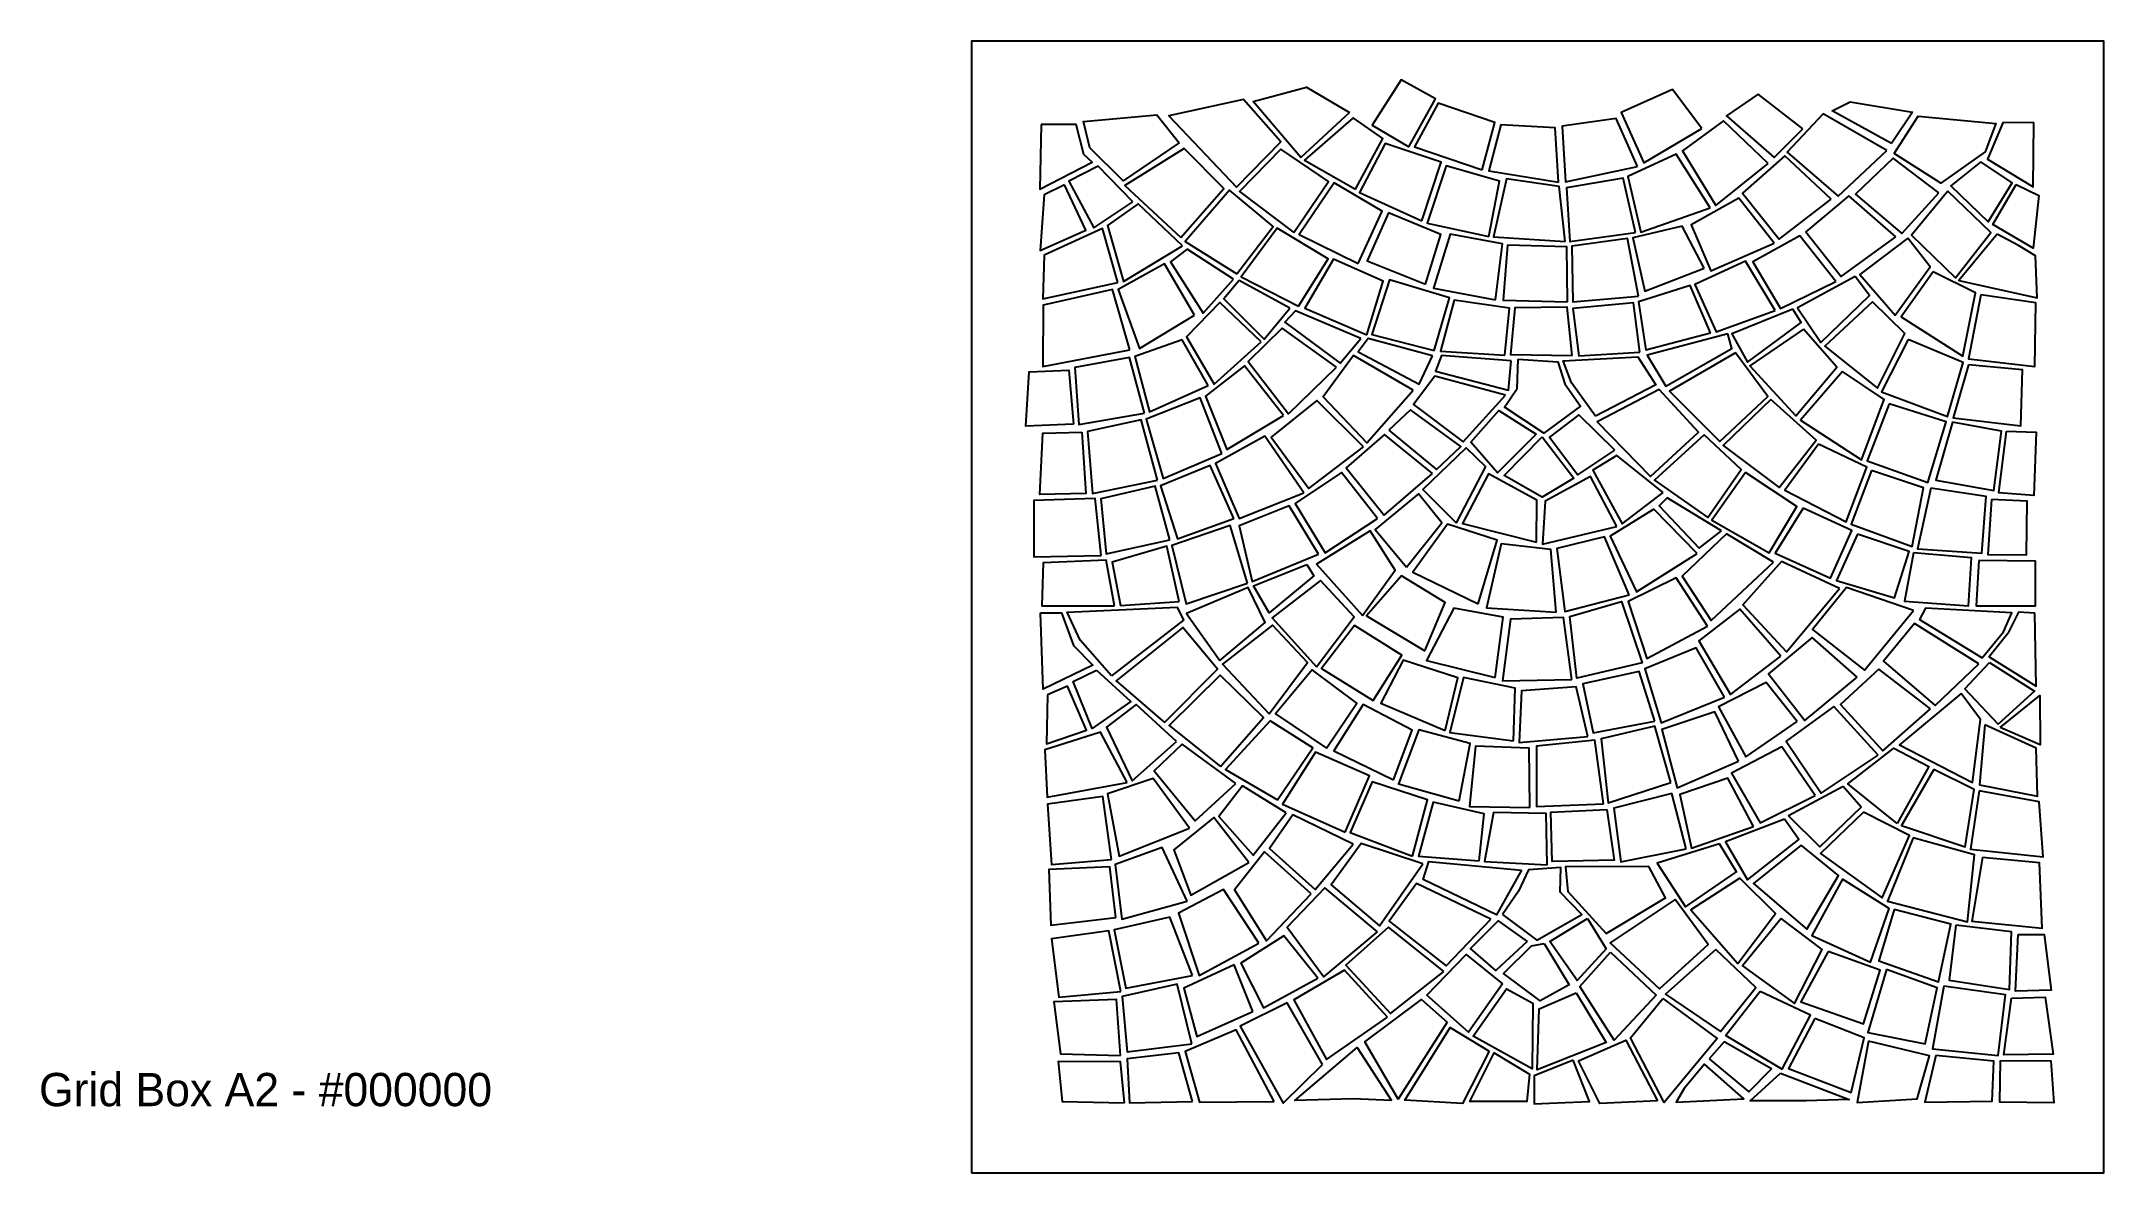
# Model space of a CAD drawing. Header units: metres. Extents: x 1 to 620, y -20 to 320.
import ezdxf

# ---------------------------------------------------------------- set-up
doc = ezdxf.new("R2010")
doc.units = ezdxf.units.M

msp = doc.modelspace()

# ---------------------------------------------------------------- linework, layer by layer
at = {"color": 8}
msp.add_lwpolyline([(280, -20), (620, -20), (620, 320), (280, 320), (280, -20)], dxfattribs=at)
at = {"color": 0}
for points in [[(393.52, 298.54), (378.91, 285.05), (364.57, 301.89), (380.62, 306.23)], [(411.3, 288.23), (419.37, 302.66), (409.04, 308.44), (400.37, 294.82)], [(499.36, 293.78), (490.48, 305.52), (475.05, 298.54), (481.86, 283.48)], [(529.63, 293.67), (516.21, 304.14), (506.75, 297.58), (521.05, 285.09)], [(342.39, 289.47), (325.53, 278.09), (315.54, 287.97), (313.61, 295.92), (335.62, 297.85)], [(359.55, 276.16), (372.88, 289.77), (361.68, 302.48), (339.28, 297.61)], [(433.31, 281.36), (437.2, 295.59), (420.15, 301.36), (413.06, 288.23)], [(554.88, 287.18), (535.76, 298.19), (524.92, 286.7), (540.28, 273.42)], [(556.25, 289.24), (538.43, 299.09), (543.88, 301.82), (562.55, 298.68)], [(557.02, 286.22), (564.23, 297.46), (587.55, 295.28), (584.36, 286.72), (571.11, 277.33)], [(300.93, 295), (300.51, 275.5), (316.24, 283.68), (313.72, 285.99), (311.42, 295)], [(395.35, 275.54), (403.54, 290.75), (394.63, 296.99), (380.03, 284.28)], [(456.3, 277.68), (455.26, 293.98), (438.94, 294.92), (435.32, 281.09)], [(480.03, 282.4), (473.57, 296.79), (457.33, 294.51), (458.34, 277.79)], [(519.23, 283.26), (505.8, 296.04), (493.48, 287.09), (503.55, 270.59)], [(599.05, 295.56), (589.66, 295.43), (585.1, 284.56), (598.79, 276.23)], [(342.85, 260.98), (355.74, 275.75), (343.89, 287.78), (326.1, 276.69)], [(376.81, 262.56), (387.18, 277.81), (372.87, 287.58), (360.53, 274.88)], [(415.28, 265.99), (421, 283.63), (404.19, 289.29), (396.52, 274.58)], [(501.83, 269.95), (491.63, 286.05), (477.1, 279.37), (481, 262.65)], [(538.1, 272.58), (524.27, 285.52), (511.5, 274.35), (522.5, 260.5)], [(328.5, 271.74), (318.09, 282.48), (309.26, 277.95), (316.73, 263.95)], [(435.36, 261.37), (438.59, 278), (422.58, 282.6), (416.8, 265.35)], [(479.39, 262.54), (475.74, 278.86), (458.67, 275.96), (459.63, 259.85)], [(570.48, 274.43), (556.72, 284.83), (545.48, 274.09), (559.41, 262.18)], [(583.11, 283.77), (574.12, 276.52), (585.33, 265.78), (592.48, 277.46)], [(307.97, 276.83), (301.79, 273.83), (300.58, 257.08), (314.33, 263.26)], [(359.73, 250.12), (370.63, 264.37), (357.49, 275.23), (344.13, 259.81)], [(396.1, 253.2), (403.32, 268.94), (388.86, 277.44), (378.44, 261.93)], [(458.24, 259.85), (456.52, 276.39), (440.68, 278.65), (436.79, 261.18)], [(521.05, 259.32), (510.42, 272.85), (496.14, 264.79), (502.05, 251.05)], [(557.56, 261.18), (543.47, 273.59), (530.55, 262.69), (541.12, 249.26)], [(573.14, 274.95), (562.23, 261.72), (575.46, 248.92), (586.05, 262.49)], [(593.72, 276.91), (600.52, 273.68), (598.8, 257.81), (586.71, 264.89)], [(343.36, 258.49), (330.05, 271.11), (320.85, 264.61), (325.67, 247.83)], [(416.3, 246.96), (420.96, 261.97), (405.26, 268.39), (398.83, 253.97)], [(323.95, 247.49), (319.31, 263.73), (301.83, 255.73), (301.45, 242.6)], [(378.22, 240.36), (387.1, 254.58), (371.78, 263.81), (360.97, 249.16)], [(437.31, 242.33), (439.46, 259.11), (423.75, 262.06), (418.76, 245.79)], [(480.26, 243.41), (476.95, 260.76), (460.26, 258.44), (460.53, 241.66)], [(500.05, 251.76), (493.4, 264.43), (478.64, 260.89), (482.15, 244.94)], [(539.58, 247.84), (528.71, 261.53), (514.59, 253.75), (522.94, 239.65)], [(561.19, 260.86), (546.76, 249.95), (557.39, 237.65), (567.89, 252.18)], [(587.95, 262.01), (576.48, 248.13), (600.03, 242.85), (599.48, 255.56), (594.45, 258.58)], [(358.7, 248.54), (344.75, 257.47), (339.8, 253.69), (349.58, 238.28)], [(398.69, 231.79), (403.61, 247.91), (388.71, 254.54), (380.11, 239.82)], [(458.96, 241.72), (458.78, 258.17), (440.93, 258.71), (439.7, 242.17)], [(346.93, 237.71), (337.99, 253.09), (324.09, 245.42), (330.48, 227.63)], [(375.6, 239.81), (360.35, 248.13), (355.73, 242.63), (367.91, 230.43)], [(418.9, 227.1), (423.5, 242.9), (405.5, 248.33), (400.21, 231.91)], [(521.33, 239.11), (512.47, 253.88), (497.17, 246.9), (503.61, 232.67)], [(545.39, 249.27), (528.01, 239.93), (535.09, 229.48), (549.66, 243.57)], [(568.75, 250.72), (559.12, 237.23), (577.68, 225.38), (581.47, 244.42)], [(327.6, 227.23), (322.33, 245.35), (301.56, 240.69), (301.47, 222.22)], [(440.13, 225.69), (441.6, 239.78), (424.91, 242.22), (420.8, 226.9)], [(501.87, 232.4), (495.78, 246.6), (480.31, 241.71), (482.54, 227.3)], [(550.55, 241.72), (536.22, 228.4), (552.09, 215.8), (560.31, 232.16)], [(583.06, 243.76), (579.37, 224.58), (599.3, 222.26), (599.56, 241.35)], [(367.03, 229.66), (354.55, 241.54), (344.53, 231.2), (352.9, 216.91)], [(396.93, 230.67), (377.25, 238.99), (374.06, 235.56), (390.7, 223.22)], [(460.39, 225.56), (458.92, 240.05), (443.21, 239.92), (441.87, 225.83)], [(480.74, 226.59), (478.78, 241.39), (460.53, 239.65), (462.41, 225.42)], [(526.63, 239.52), (508.29, 232.09), (513.03, 223.57), (529.11, 235.46)], [(351.07, 216.58), (343.23, 230.25), (329.01, 225.31), (333.41, 208.68)], [(389.63, 222.03), (373.31, 233.74), (363.1, 223.75), (375.24, 208.08)], [(418.41, 225.5), (399.08, 230.69), (396.1, 226.7), (414.39, 216.91)], [(507.08, 232.04), (482.92, 225.71), (488.51, 216.36), (508.37, 227.69)], [(529.86, 233.47), (513.72, 222.47), (527.53, 207.42), (539.9, 222.06)], [(561.3, 230.38), (553.3, 214.7), (573.09, 207.21), (577.74, 223.42)], [(331.94, 208.21), (327.43, 225), (311.02, 221.99), (312.25, 204.79)], [(412.64, 215.17), (394.69, 225.61), (385.59, 213.13), (398.68, 199.33)], [(442.01, 223.95), (421.14, 225.58), (419.3, 220.89), (441.28, 215.18)], [(444.16, 224.48), (456.1, 223.68), (458.16, 217.09), (462.89, 210.3), (451.89, 202.23), (440.04, 210.04), (443.82, 215.63)], [(467.39, 207.35), (460.17, 217.31), (457.71, 223.95), (480.12, 225.15), (485.51, 216.8)], [(509.44, 226.35), (489.58, 214.86), (504.72, 199.72), (519.12, 213.27)], [(310.64, 204.98), (296.3, 204.29), (297.33, 220.7), (309.27, 221.13)], [(373.73, 207.5), (362.03, 222.46), (350.26, 213.33), (356.64, 197.3)], [(440.36, 213.68), (419.13, 219.38), (412.75, 210.82), (427.69, 199.58)], [(541.54, 220.8), (528.97, 206.12), (547.27, 194.18), (554.03, 212.33)], [(579.41, 222.74), (574.74, 206.8), (595.13, 204.45), (595.61, 221.23)], [(355.21, 196.16), (348.66, 212.8), (332.5, 206.48), (337.57, 188.61)], [(397.7, 198.08), (383.74, 212.08), (369.99, 201.08), (381.29, 185.62)], [(486.51, 215.38), (467.87, 205.67), (483.93, 189.18), (498.36, 202.5)], [(520.07, 212.39), (505.69, 198.54), (522.54, 185.87), (533.62, 200.14)], [(555.6, 211.01), (548.99, 193.92), (567.2, 187.39), (572.73, 205.59)], [(335.85, 188.1), (330.92, 206.26), (314.88, 202.77), (316.35, 184.06)], [(405.36, 203.16), (419.64, 191.34), (426.94, 198.22), (411.8, 209.28)], [(449.52, 201.95), (437.92, 190.36), (429.93, 199.55), (438.35, 209.08)], [(473.14, 197.14), (462.4, 207.71), (453.55, 201.01), (462.06, 189.76)], [(574.6, 205.56), (569.53, 188.15), (586.95, 185.01), (589.27, 202.79)], [(313.13, 202.57), (314.29, 184.15), (300.57, 183.77), (301.43, 202.24)], [(379.83, 184.34), (368.06, 201.34), (353.29, 193.1), (360.34, 176.58)], [(418.46, 190.16), (404.07, 201.87), (392.47, 191.77), (403.96, 177.6)], [(451.32, 201.09), (460.85, 188.72), (451.32, 182.97), (439.98, 189.5)], [(500.06, 201.7), (485.14, 188.07), (501.11, 176.91), (511.12, 191.29)], [(534.37, 198.93), (524.26, 185.12), (542.62, 175.56), (548.85, 191.99)], [(590.82, 202.88), (599.67, 202.53), (598.98, 183.55), (588.5, 184.32)], [(358.78, 176.61), (351.64, 192.54), (336.75, 186.38), (341.9, 170.44)], [(434.36, 192.21), (425.57, 175.33), (415.56, 185.32), (428.59, 197.85)], [(487.75, 184.38), (473.79, 195.52), (466.62, 191.12), (475.43, 174.97)], [(339.54, 170.18), (335.11, 186.35), (318.84, 182.5), (320.42, 165.98)], [(401.96, 176.57), (391.11, 190.42), (377.16, 181.08), (386.17, 166.26)], [(449.69, 169.47), (449.77, 182.11), (435.24, 189.97), (427.42, 175.09)], [(473.82, 174.22), (465.88, 189.2), (452.26, 181.77), (451.49, 168.88)], [(512.45, 190.38), (502.33, 176.14), (519.51, 166.31), (527.83, 180.17)], [(550.23, 190.97), (544.13, 174.92), (562.49, 168.15), (565.83, 185.83)], [(318.94, 165.43), (317.19, 182.6), (298.69, 182), (298.73, 165.09)], [(384.24, 165.83), (375.44, 180.44), (360.4, 174.42), (364.27, 157.67)], [(410.62, 162), (421.28, 175.33), (414.24, 184.05), (401.25, 173.31)], [(505.19, 172.84), (488.95, 182.77), (486.51, 180.4), (498.53, 167.7)], [(529.72, 179.7), (521.33, 166.16), (537.91, 158.63), (544.35, 172.99)], [(568.08, 185.66), (564.11, 167.44), (583.43, 166.22), (584.69, 183.23)], [(586.34, 182.3), (585.24, 165.74), (596.76, 165.72), (596.97, 181.83)], [(362.91, 157.19), (357.67, 174.46), (340.14, 168.44), (344.44, 150.92)], [(432.14, 150.94), (437.83, 170.05), (422.97, 174.86), (412.55, 160.43)], [(497.96, 166.07), (484.86, 179.39), (471.76, 171.26), (479.71, 154.58)], [(342.37, 151.63), (338.71, 168.25), (322.23, 163.49), (324.71, 150.46)], [(397.39, 147.49), (407.25, 161.11), (399.7, 172.92), (383.56, 162.84)], [(455.55, 148.46), (454, 167.25), (439.04, 168.97), (434.61, 149.75)], [(477.45, 153.62), (470.06, 171.1), (455.73, 167.62), (458.13, 148.68)], [(520.86, 163.49), (506.69, 171.97), (493.41, 159.28), (502.1, 145.9)], [(546.09, 171.92), (539.74, 158.01), (557.17, 152.73), (561.53, 166.68)], [(322.99, 150.38), (320.42, 164.12), (301.52, 163.26), (301.09, 150.38)], [(380.7, 162.72), (382.8, 159.33), (369.39, 148.2), (364.7, 156.39)], [(540.62, 155.55), (523.21, 163.66), (511.65, 150.61), (524.75, 136.54)], [(562.88, 166.3), (560.19, 151.79), (579.38, 150.31), (580.33, 164.74)], [(582.47, 164), (581.66, 150.31), (599.51, 150.31), (599.51, 163.73)], [(354.61, 133.91), (368.19, 145.31), (363.08, 155.9), (344.53, 148.09)], [(383.65, 131.98), (394.9, 147.09), (384.76, 158), (370.25, 146.75)], [(416.17, 136.82), (422.22, 151.38), (409.11, 159.4), (398.62, 147.3)], [(500.97, 144.28), (491.57, 158.79), (477.21, 151.69), (482.82, 134.5)], [(562.91, 148.95), (542.75, 155.9), (532.58, 143.2), (548.15, 131.07)], [(322.08, 129.27), (312.63, 140.01), (308.77, 148.43), (341.75, 149.97), (343.64, 146.02)], [(437.3, 128.81), (439.63, 146.94), (424.8, 149.67), (416.68, 133.97)], [(459.66, 147.18), (475.23, 151.61), (481.4, 133.22), (461.81, 128.66)], [(523.03, 135.25), (510.68, 149.32), (498.44, 139.87), (507.89, 123.66)], [(583.49, 134.73), (589.94, 142.52), (592.35, 148.29), (566.45, 149.63), (564.7, 146.28)], [(300.71, 148.22), (307.02, 148.22), (310.64, 138.42), (316.41, 132.51), (301.51, 125.27)], [(338.01, 115.26), (353.88, 131.29), (343.51, 143.88), (323.44, 127.77)], [(369.36, 117.91), (380.88, 133.29), (370.38, 144.51), (355.36, 132.82)], [(400.61, 121.89), (409.26, 135.55), (395.06, 144.42), (385.13, 131.5)], [(460.27, 128.17), (457.8, 146.83), (441.81, 146.32), (439.44, 127.85)], [(582.51, 132.91), (563.18, 145.05), (553.82, 133.72), (569.41, 120.44)], [(599.27, 148.14), (594.37, 148.48), (591.19, 142.04), (585.61, 134.99), (599.7, 126.23)], [(506.07, 122.86), (497.63, 137.74), (482.16, 131.47), (487.09, 115.16)], [(545.98, 128.92), (532.48, 140.84), (519.32, 129.95), (530.22, 115.93)], [(317.52, 131.04), (327.82, 121.59), (316.23, 113.53), (310.54, 127.6)], [(386.56, 107.56), (395.72, 121.09), (382.31, 131.09), (371.32, 117.86)], [(422.24, 112.94), (426.01, 128.76), (409.64, 134.06), (402.91, 121.11)], [(485.16, 115.72), (480.46, 130.64), (463.53, 126.9), (466.73, 112.17)], [(568.02, 119.36), (552.5, 131.3), (540.95, 120.72), (553.63, 106.8)], [(585.67, 133.37), (599.16, 124.69), (588.28, 114.79), (578.29, 125.45)], [(302.81, 123.57), (302.56, 108.88), (314.58, 113), (308.83, 126.23)], [(354.74, 102.04), (367.69, 116.79), (354.7, 129.48), (339.35, 114.41)], [(442.76, 109.8), (443.28, 125.63), (427.76, 128.86), (423.66, 112.28)], [(465.11, 111.1), (461.56, 126.02), (445.14, 124.84), (444.49, 109.27)], [(527.97, 115.61), (518.59, 127.27), (504.31, 120.04), (512.57, 105.01)], [(577.22, 124.01), (558.68, 108.62), (580.55, 97.23), (583.02, 116.23)], [(341.52, 109.58), (329.49, 120.7), (320.53, 113.92), (328.27, 97.77)], [(406.72, 98.07), (412.33, 113), (397.59, 120.7), (388.81, 106.8)], [(510.37, 103.7), (503.18, 118.55), (487.27, 113.22), (491.9, 95.65)], [(552.23, 105.51), (538.92, 120.11), (524.64, 109.7), (535.16, 94.02)], [(588.86, 113.75), (600.78, 123.39), (600.91, 108.61)], [(326.71, 97.27), (318.79, 112.44), (302.01, 107.07), (302.68, 92.84)], [(371.86, 92.08), (382.48, 107.69), (369.69, 115.8), (356.26, 101.22)], [(426.46, 91.71), (429.73, 109.02), (414.35, 113.14), (408.26, 96.82)], [(489.99, 97.26), (485.24, 114.17), (469.1, 110.39), (471.22, 91.18)], [(584.31, 114.62), (582.73, 96.59), (600.09, 93.15), (599.66, 107.54)], [(359.37, 97), (343.3, 108.77), (334.82, 100.8), (347.21, 85.73)], [(392.17, 82.33), (399.52, 99.31), (383.3, 106.39), (373.44, 90.71)], [(447.63, 89.71), (447.48, 107.62), (431.31, 108.17), (429.55, 90.1)], [(469.76, 90.9), (467.21, 109.96), (449.68, 108.16), (449.68, 90.03)], [(533.32, 93.37), (523.3, 107.97), (508.23, 100.12), (516.86, 85.18)], [(557.97, 84.93), (543.19, 96.89), (556.94, 107.61), (567.45, 102.11)], [(569.02, 101.2), (559.29, 84.32), (578.39, 77.91), (581.1, 95.13)], [(322.04, 74.17), (319.47, 93.1), (302.82, 90.74), (304, 72.66)], [(345.45, 83.51), (334.54, 98.46), (320.88, 93.82), (324.32, 75.18)], [(374.47, 88.17), (361.42, 96.24), (354.26, 87.06), (364.6, 75.4)], [(412.39, 75.14), (416.91, 92.08), (400.37, 97.45), (393.71, 82.22)], [(494.59, 77.29), (490.3, 93.93), (472.9, 89.53), (474.94, 73.42)], [(514.78, 84.05), (507.08, 98.54), (492.66, 93.71), (496.2, 77.5)], [(541.77, 96.03), (525.34, 87.22), (534.7, 77.98), (547.18, 89.83)], [(582.56, 94.79), (580.01, 77.22), (601.81, 74.94), (600.63, 91.47)], [(363.24, 73.26), (352.77, 86.78), (340.77, 77.06), (345.9, 63.43)], [(394.66, 78.72), (376.45, 87.57), (369.49, 77.43), (383.19, 65.16)], [(432.44, 73.7), (433.93, 87.88), (418.59, 91.4), (414.19, 75.13)], [(452.82, 72.52), (452.54, 87.91), (436.77, 88.24), (434.02, 73.56)], [(470.78, 89.17), (472.96, 73.9), (454.34, 73.57), (454, 88.33)], [(547.84, 88.4), (534.92, 75.97), (553.5, 62.61), (561.65, 81.36)], [(524.16, 86.26), (506.44, 79.39), (513.06, 68.03), (528.43, 80.15)], [(562.81, 80.64), (555.11, 61.62), (579.11, 55.37), (581.17, 75.51)], [(344.8, 61.57), (337.22, 77.71), (323.11, 72.66), (325.14, 56.19)], [(382.03, 63.86), (368.03, 76.4), (358.96, 65.01), (368.63, 49.69)], [(415.53, 72.79), (397.06, 78.98), (388.04, 66.52), (402.56, 54.24)], [(504.61, 78.85), (485.93, 73.05), (494.43, 59.88), (509.69, 70.44)], [(529.15, 78.45), (514.78, 66.96), (530.89, 53.15), (540.36, 69.37)], [(583.58, 74.75), (580.42, 55.65), (601.51, 53.45), (600.69, 73.1)], [(323.33, 56.7), (321.59, 71.96), (303.19, 71.08), (303.84, 54.38)], [(445.21, 70.94), (437.69, 57.52), (415.68, 68.12), (417.29, 73.49)], [(439.48, 57.59), (449.81, 49.94), (463.24, 57.59), (456.79, 64.3), (456.93, 71.68), (447.26, 71.01), (444.31, 64.57)], [(483.36, 72.06), (458.37, 71.89), (459.04, 64.51), (470.61, 51.92), (488.4, 62.66)], [(510.73, 68.54), (496.02, 58.98), (510.16, 42.91), (521.44, 57.94)], [(541.52, 68.22), (532.35, 51.25), (549.99, 43.26), (555.55, 59.37)], [(366.28, 49.04), (355.67, 65.07), (342.19, 58.05), (348.34, 39.27)], [(401.96, 52.44), (386.15, 65.66), (374.75, 53.75), (385.81, 38.86)], [(435.95, 56.18), (413.67, 66.92), (405.39, 55.64), (422.53, 42.22)], [(491.26, 62.07), (471.76, 49.11), (486.59, 35.28), (501.25, 48.55)], [(346.41, 39.27), (339.61, 56.81), (322.84, 52.96), (326.36, 35.52)], [(464.98, 56.38), (470.62, 47.26), (461.89, 37.73), (453.71, 49.54)], [(523.16, 56.44), (511.52, 42.23), (527.13, 30.88), (535.41, 47.13)], [(557.05, 59.06), (552.47, 43.66), (570.34, 37.38), (574.13, 54.74)], [(324.83, 34.44), (321.29, 52.69), (304.01, 50.31), (306.25, 32.72)], [(384, 38.48), (373.81, 51.24), (360.85, 43), (367.67, 29.53)], [(421.85, 40.48), (405.21, 53.76), (392.4, 42.38), (405.87, 27.9)], [(446.86, 49.54), (437.47, 40.81), (429.82, 47.39), (438.14, 55.71)], [(575.55, 54.39), (573.59, 37.89), (591.69, 35.06), (592.3, 52.4)], [(594.33, 51.58), (602.06, 51.58), (604.21, 34.91), (593.47, 34.57)], [(439.41, 36.75), (429.21, 22.26), (416.73, 33.4), (428.54, 45.61)], [(451.96, 48.87), (459.48, 36.52), (450.75, 31.69), (439.75, 39.87), (448.2, 48.19)], [(471.89, 46.28), (485.58, 33.4), (472.97, 19.84), (462.63, 35.95)], [(503.47, 47.05), (488.39, 33.65), (504.88, 22.48), (515.56, 35.65)], [(537.22, 46.45), (529.03, 31.39), (547.84, 24.8), (552.9, 40.87)], [(364.5, 28.48), (358.87, 42.49), (343.79, 35.43), (347.67, 20.9)], [(404.91, 26.75), (392.02, 40.92), (376.75, 31.99), (386.64, 14.05)], [(554.72, 41.08), (549.12, 22.16), (566.41, 18.71), (569.97, 35.62)], [(324.74, 15.24), (323.56, 32.07), (304.69, 31.34), (306.69, 15.76)], [(346.2, 18.75), (341.79, 36.69), (325.26, 32.94), (326.72, 16.34)], [(385.44, 12.51), (374.84, 31.04), (360.67, 24.06), (373.63, 0.88)], [(422.82, 25.27), (408.11, 2.16), (398.07, 19.38), (415.09, 32.05)], [(448.54, 30.98), (448.4, 11.25), (430.69, 21.05), (440.62, 35.28)], [(461.56, 34.07), (470.55, 19.17), (449.88, 10.98), (450.42, 29.24)], [(487.59, 32.34), (503.96, 20.39), (487.99, 1.12), (477.92, 20.52)], [(516.82, 34.42), (506.52, 21.28), (523.46, 11.13), (531.94, 27.38)], [(572.01, 36.04), (568.55, 17.29), (588.25, 15.28), (590.48, 33.46)], [(592.34, 32.51), (602.39, 32.77), (604.8, 15.68), (590.02, 15.42)], [(533.25, 26.37), (525.35, 11.31), (544.12, 4.16), (548.07, 20.57)], [(370.94, 1.41), (359.5, 22.91), (344.21, 16.47), (348.46, 1.26)], [(435.45, 16.51), (427.46, 0.79), (410.17, 1.82), (423.77, 23.64)], [(485.98, 1.66), (468.66, 0.85), (462.24, 13.64), (476.5, 19.85)], [(501.54, 14.22), (513.39, 4.32), (520.26, 11.19), (505.97, 19.32)], [(549.35, 19.5), (545.98, 1.15), (564.02, 2.18), (567.72, 15.1)], [(325.98, 0.98), (324.77, 13.33), (306.06, 13.41), (307.21, 1.39)], [(346.38, 1.39), (342.24, 16.04), (326.78, 14.27), (327.45, 0.98)], [(406.11, 1.68), (394.57, 2.22), (377.12, 1.68), (395.79, 17.65)], [(447.61, 9.64), (446.79, 1.39), (429.61, 1.39), (436.94, 16.02)], [(460.71, 13.82), (449, 9.1), (448.93, 0.72), (455.91, 0.98), (465.58, 1.39)], [(494.03, 5.28), (491.61, 1.25), (511.96, 2.26), (500.07, 12.61)], [(569.54, 15.2), (566.32, 1.2), (586.5, 1.53), (587.04, 13.49)], [(588.98, 13.73), (604.1, 13.62), (604.97, 0.99), (588.76, 1.2)], [(522.92, 9.94), (543.57, 2), (530.6, 1.66), (513.85, 1.66)]]:
    msp.add_lwpolyline(points, close=True, dxfattribs=at)

# ---------------------------------------------------------------- texts
msp.add_text('Grid Box A2 - #000000', height=10).set_placement((0, 0))

doc.saveas('drawing.dxf')
